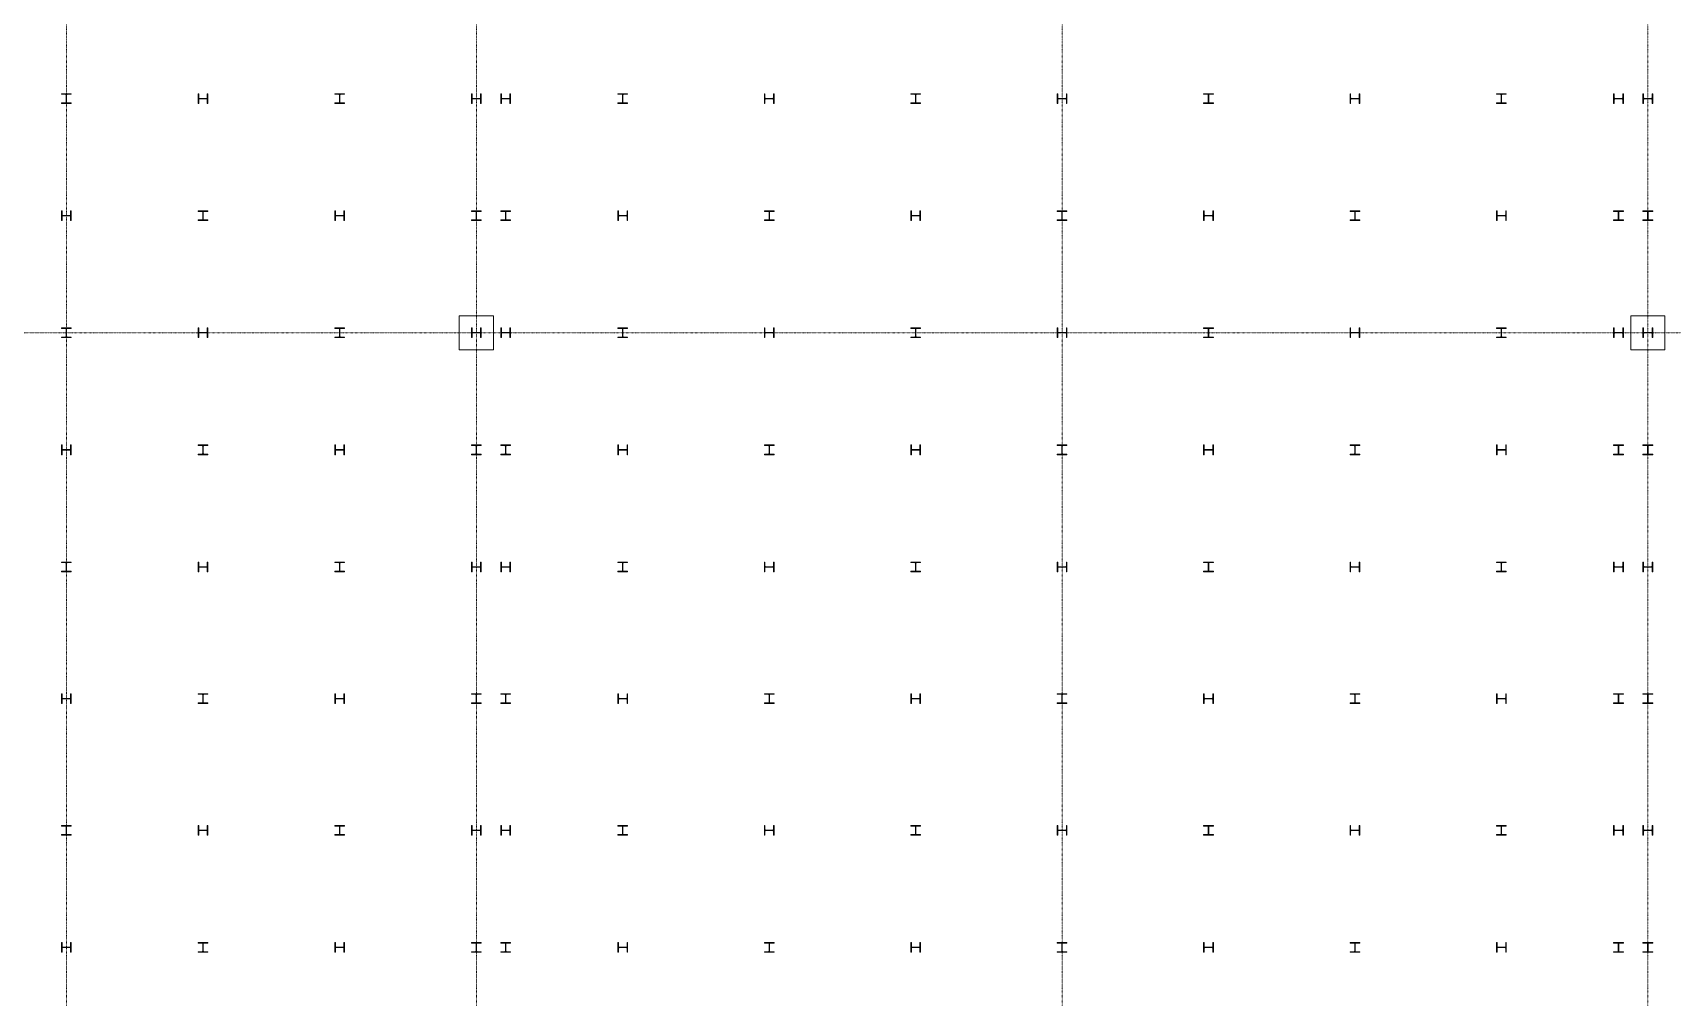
# Model space of a CAD drawing. Extents: x -32000 to 362567, y -29000 to 144214.
# Drawn here: x 118113 to 151700, y 31379 to 51150 of the extents above; entities that cross this region are included whole.
import ezdxf

# ---------------------------------------------------------------- set-up
doc = ezdxf.new("R2010")
doc.units = 0
doc.header["$LTSCALE"] = 10
doc.linetypes.add('H12PL25$0$JJP_三點線', pattern=[0.9, 0.3, -0.15, 0, -0.15, 0, -0.15, 0, -0.15])
doc.layers.add('H12PL25$0$S-COL', color=252, linetype='Continuous')
doc.layers.add('H12PL25$0$S-GRID', color=252, linetype='Continuous')

# ---------------------------------------------------------------- blocks, each defined once
blk = doc.blocks.new('H12PL25')
at = {"layer": 'H12PL25$0$S-COL', "lineweight": 0, "flags": 128}
for points in [[(118900, 49700), (118900, 49712), (118817, 49712, -0.41421356), (118804, 49725), (118804, 49875, -0.41421356), (118817, 49888), (118900, 49888), (118900, 49900), (118700, 49900), (118700, 49888), (118783, 49888, -0.41421356), (118796, 49875), (118796, 49725, -0.41421356), (118783, 49712), (118700, 49712), (118700, 49700)], [(121700, 49900), (121688, 49900), (121688, 49817, -0.41421356), (121675, 49804), (121525, 49804, -0.41421356), (121512, 49817), (121512, 49900), (121500, 49900), (121500, 49700), (121512, 49700), (121512, 49783, -0.41421356), (121525, 49796), (121675, 49796, -0.41421356), (121688, 49783), (121688, 49700), (121700, 49700)], [(124500, 49700), (124500, 49712), (124417, 49712, -0.41421356), (124404, 49725), (124404, 49875, -0.41421356), (124417, 49888), (124500, 49888), (124500, 49900), (124300, 49900), (124300, 49888), (124383, 49888, -0.41421356), (124396, 49875), (124396, 49725, -0.41421356), (124383, 49712), (124300, 49712), (124300, 49700)], [(127300, 49900), (127288, 49900), (127288, 49817, -0.41421356), (127275, 49804), (127125, 49804, -0.41421356), (127112, 49817), (127112, 49900), (127100, 49900), (127100, 49700), (127112, 49700), (127112, 49783, -0.41421356), (127125, 49796), (127275, 49796, -0.41421356), (127288, 49783), (127288, 49700), (127300, 49700)], [(127900, 49900), (127888, 49900), (127888, 49817, -0.41421356), (127875, 49804), (127725, 49804, -0.41421356), (127712, 49817), (127712, 49900), (127700, 49900), (127700, 49700), (127712, 49700), (127712, 49783, -0.41421356), (127725, 49796), (127875, 49796, -0.41421356), (127888, 49783), (127888, 49700), (127900, 49700)], [(130300, 49700), (130300, 49712), (130217, 49712, -0.41421356), (130204, 49725), (130204, 49875, -0.41421356), (130217, 49888), (130300, 49888), (130300, 49900), (130100, 49900), (130100, 49888), (130183, 49888, -0.41421356), (130196, 49875), (130196, 49725, -0.41421356), (130183, 49712), (130100, 49712), (130100, 49700)], [(133300, 49900), (133288, 49900), (133288, 49817, -0.41421356), (133275, 49804), (133125, 49804, -0.41421356), (133112, 49817), (133112, 49900), (133100, 49900), (133100, 49700), (133112, 49700), (133112, 49783, -0.41421356), (133125, 49796), (133275, 49796, -0.41421356), (133288, 49783), (133288, 49700), (133300, 49700)], [(136300, 49700), (136300, 49712), (136217, 49712, -0.41421356), (136204, 49725), (136204, 49875, -0.41421356), (136217, 49888), (136300, 49888), (136300, 49900), (136100, 49900), (136100, 49888), (136183, 49888, -0.41421356), (136196, 49875), (136196, 49725, -0.41421356), (136183, 49712), (136100, 49712), (136100, 49700)], [(139300, 49900), (139288, 49900), (139288, 49817, -0.41421356), (139275, 49804), (139125, 49804, -0.41421356), (139112, 49817), (139112, 49900), (139100, 49900), (139100, 49700), (139112, 49700), (139112, 49783, -0.41421356), (139125, 49796), (139275, 49796, -0.41421356), (139288, 49783), (139288, 49700), (139300, 49700)], [(142100, 49700), (142100, 49712), (142183, 49712, 0.41421356), (142196, 49725), (142196, 49875, 0.41421356), (142183, 49888), (142100, 49888), (142100, 49900), (142300, 49900), (142300, 49888), (142217, 49888, 0.41421356), (142204, 49875), (142204, 49725, 0.41421356), (142217, 49712), (142300, 49712), (142300, 49700)], [(145100, 49900), (145112, 49900), (145112, 49817, 0.41421356), (145125, 49804), (145275, 49804, 0.41421356), (145288, 49817), (145288, 49900), (145300, 49900), (145300, 49700), (145288, 49700), (145288, 49783, 0.41421356), (145275, 49796), (145125, 49796, 0.41421356), (145112, 49783), (145112, 49700), (145100, 49700)], [(148100, 49700), (148100, 49712), (148183, 49712, 0.41421356), (148196, 49725), (148196, 49875, 0.41421356), (148183, 49888), (148100, 49888), (148100, 49900), (148300, 49900), (148300, 49888), (148217, 49888, 0.41421356), (148204, 49875), (148204, 49725, 0.41421356), (148217, 49712), (148300, 49712), (148300, 49700)], [(150500, 49900), (150512, 49900), (150512, 49817, 0.41421356), (150525, 49804), (150675, 49804, 0.41421356), (150688, 49817), (150688, 49900), (150700, 49900), (150700, 49700), (150688, 49700), (150688, 49783, 0.41421356), (150675, 49796), (150525, 49796, 0.41421356), (150512, 49783), (150512, 49700), (150500, 49700)], [(151100, 49900), (151112, 49900), (151112, 49817, 0.41421356), (151125, 49804), (151275, 49804, 0.41421356), (151288, 49817), (151288, 49900), (151300, 49900), (151300, 49700), (151288, 49700), (151288, 49783, 0.41421356), (151275, 49796), (151125, 49796, 0.41421356), (151112, 49783), (151112, 49700), (151100, 49700)], [(118900, 47500), (118888, 47500), (118888, 47417, -0.41421356), (118875, 47404), (118725, 47404, -0.41421356), (118712, 47417), (118712, 47500), (118700, 47500), (118700, 47300), (118712, 47300), (118712, 47383, -0.41421356), (118725, 47396), (118875, 47396, -0.41421356), (118888, 47383), (118888, 47300), (118900, 47300)], [(121700, 47300), (121700, 47312), (121617, 47312, -0.41421356), (121604, 47325), (121604, 47475, -0.41421356), (121617, 47488), (121700, 47488), (121700, 47500), (121500, 47500), (121500, 47488), (121583, 47488, -0.41421356), (121596, 47475), (121596, 47325, -0.41421356), (121583, 47312), (121500, 47312), (121500, 47300)], [(124500, 47500), (124488, 47500), (124488, 47417, -0.41421356), (124475, 47404), (124325, 47404, -0.41421356), (124312, 47417), (124312, 47500), (124300, 47500), (124300, 47300), (124312, 47300), (124312, 47383, -0.41421356), (124325, 47396), (124475, 47396, -0.41421356), (124488, 47383), (124488, 47300), (124500, 47300)], [(127300, 47300), (127300, 47312), (127217, 47312, -0.41421356), (127204, 47325), (127204, 47475, -0.41421356), (127217, 47488), (127300, 47488), (127300, 47500), (127100, 47500), (127100, 47488), (127183, 47488, -0.41421356), (127196, 47475), (127196, 47325, -0.41421356), (127183, 47312), (127100, 47312), (127100, 47300)], [(127900, 47300), (127900, 47312), (127817, 47312, -0.41421356), (127804, 47325), (127804, 47475, -0.41421356), (127817, 47488), (127900, 47488), (127900, 47500), (127700, 47500), (127700, 47488), (127783, 47488, -0.41421356), (127796, 47475), (127796, 47325, -0.41421356), (127783, 47312), (127700, 47312), (127700, 47300)], [(130300, 47500), (130288, 47500), (130288, 47417, -0.41421356), (130275, 47404), (130125, 47404, -0.41421356), (130112, 47417), (130112, 47500), (130100, 47500), (130100, 47300), (130112, 47300), (130112, 47383, -0.41421356), (130125, 47396), (130275, 47396, -0.41421356), (130288, 47383), (130288, 47300), (130300, 47300)], [(133300, 47300), (133300, 47312), (133217, 47312, -0.41421356), (133204, 47325), (133204, 47475, -0.41421356), (133217, 47488), (133300, 47488), (133300, 47500), (133100, 47500), (133100, 47488), (133183, 47488, -0.41421356), (133196, 47475), (133196, 47325, -0.41421356), (133183, 47312), (133100, 47312), (133100, 47300)], [(136300, 47500), (136288, 47500), (136288, 47417, -0.41421356), (136275, 47404), (136125, 47404, -0.41421356), (136112, 47417), (136112, 47500), (136100, 47500), (136100, 47300), (136112, 47300), (136112, 47383, -0.41421356), (136125, 47396), (136275, 47396, -0.41421356), (136288, 47383), (136288, 47300), (136300, 47300)], [(139300, 47300), (139300, 47312), (139217, 47312, -0.41421356), (139204, 47325), (139204, 47475, -0.41421356), (139217, 47488), (139300, 47488), (139300, 47500), (139100, 47500), (139100, 47488), (139183, 47488, -0.41421356), (139196, 47475), (139196, 47325, -0.41421356), (139183, 47312), (139100, 47312), (139100, 47300)], [(142100, 47500), (142112, 47500), (142112, 47417, 0.41421356), (142125, 47404), (142275, 47404, 0.41421356), (142288, 47417), (142288, 47500), (142300, 47500), (142300, 47300), (142288, 47300), (142288, 47383, 0.41421356), (142275, 47396), (142125, 47396, 0.41421356), (142112, 47383), (142112, 47300), (142100, 47300)], [(145100, 47300), (145100, 47312), (145183, 47312, 0.41421356), (145196, 47325), (145196, 47475, 0.41421356), (145183, 47488), (145100, 47488), (145100, 47500), (145300, 47500), (145300, 47488), (145217, 47488, 0.41421356), (145204, 47475), (145204, 47325, 0.41421356), (145217, 47312), (145300, 47312), (145300, 47300)], [(148100, 47500), (148112, 47500), (148112, 47417, 0.41421356), (148125, 47404), (148275, 47404, 0.41421356), (148288, 47417), (148288, 47500), (148300, 47500), (148300, 47300), (148288, 47300), (148288, 47383, 0.41421356), (148275, 47396), (148125, 47396, 0.41421356), (148112, 47383), (148112, 47300), (148100, 47300)], [(150500, 47300), (150500, 47312), (150583, 47312, 0.41421356), (150596, 47325), (150596, 47475, 0.41421356), (150583, 47488), (150500, 47488), (150500, 47500), (150700, 47500), (150700, 47488), (150617, 47488, 0.41421356), (150604, 47475), (150604, 47325, 0.41421356), (150617, 47312), (150700, 47312), (150700, 47300)], [(151100, 47300), (151100, 47312), (151183, 47312, 0.41421356), (151196, 47325), (151196, 47475, 0.41421356), (151183, 47488), (151100, 47488), (151100, 47500), (151300, 47500), (151300, 47488), (151217, 47488, 0.41421356), (151204, 47475), (151204, 47325, 0.41421356), (151217, 47312), (151300, 47312), (151300, 47300)], [(118900, 44900), (118900, 44912), (118817, 44912, -0.41421356), (118804, 44925), (118804, 45075, -0.41421356), (118817, 45088), (118900, 45088), (118900, 45100), (118700, 45100), (118700, 45088), (118783, 45088, -0.41421356), (118796, 45075), (118796, 44925, -0.41421356), (118783, 44912), (118700, 44912), (118700, 44900)], [(121700, 45100), (121688, 45100), (121688, 45017, -0.41421356), (121675, 45004), (121525, 45004, -0.41421356), (121512, 45017), (121512, 45100), (121500, 45100), (121500, 44900), (121512, 44900), (121512, 44983, -0.41421356), (121525, 44996), (121675, 44996, -0.41421356), (121688, 44983), (121688, 44900), (121700, 44900)], [(124500, 44900), (124500, 44912), (124417, 44912, -0.41421356), (124404, 44925), (124404, 45075, -0.41421356), (124417, 45088), (124500, 45088), (124500, 45100), (124300, 45100), (124300, 45088), (124383, 45088, -0.41421356), (124396, 45075), (124396, 44925, -0.41421356), (124383, 44912), (124300, 44912), (124300, 44900)], [(127300, 45100), (127288, 45100), (127288, 45017, -0.41421356), (127275, 45004), (127125, 45004, -0.41421356), (127112, 45017), (127112, 45100), (127100, 45100), (127100, 44900), (127112, 44900), (127112, 44983, -0.41421356), (127125, 44996), (127275, 44996, -0.41421356), (127288, 44983), (127288, 44900), (127300, 44900)], [(127900, 45100), (127888, 45100), (127888, 45017, -0.41421356), (127875, 45004), (127725, 45004, -0.41421356), (127712, 45017), (127712, 45100), (127700, 45100), (127700, 44900), (127712, 44900), (127712, 44983, -0.41421356), (127725, 44996), (127875, 44996, -0.41421356), (127888, 44983), (127888, 44900), (127900, 44900)], [(130300, 44900), (130300, 44912), (130217, 44912, -0.41421356), (130204, 44925), (130204, 45075, -0.41421356), (130217, 45088), (130300, 45088), (130300, 45100), (130100, 45100), (130100, 45088), (130183, 45088, -0.41421356), (130196, 45075), (130196, 44925, -0.41421356), (130183, 44912), (130100, 44912), (130100, 44900)], [(133300, 45100), (133288, 45100), (133288, 45017, -0.41421356), (133275, 45004), (133125, 45004, -0.41421356), (133112, 45017), (133112, 45100), (133100, 45100), (133100, 44900), (133112, 44900), (133112, 44983, -0.41421356), (133125, 44996), (133275, 44996, -0.41421356), (133288, 44983), (133288, 44900), (133300, 44900)], [(136300, 44900), (136300, 44912), (136217, 44912, -0.41421356), (136204, 44925), (136204, 45075, -0.41421356), (136217, 45088), (136300, 45088), (136300, 45100), (136100, 45100), (136100, 45088), (136183, 45088, -0.41421356), (136196, 45075), (136196, 44925, -0.41421356), (136183, 44912), (136100, 44912), (136100, 44900)], [(139300, 45100), (139288, 45100), (139288, 45017, -0.41421356), (139275, 45004), (139125, 45004, -0.41421356), (139112, 45017), (139112, 45100), (139100, 45100), (139100, 44900), (139112, 44900), (139112, 44983, -0.41421356), (139125, 44996), (139275, 44996, -0.41421356), (139288, 44983), (139288, 44900), (139300, 44900)], [(142100, 44900), (142100, 44912), (142183, 44912, 0.41421356), (142196, 44925), (142196, 45075, 0.41421356), (142183, 45088), (142100, 45088), (142100, 45100), (142300, 45100), (142300, 45088), (142217, 45088, 0.41421356), (142204, 45075), (142204, 44925, 0.41421356), (142217, 44912), (142300, 44912), (142300, 44900)], [(145100, 45100), (145112, 45100), (145112, 45017, 0.41421356), (145125, 45004), (145275, 45004, 0.41421356), (145288, 45017), (145288, 45100), (145300, 45100), (145300, 44900), (145288, 44900), (145288, 44983, 0.41421356), (145275, 44996), (145125, 44996, 0.41421356), (145112, 44983), (145112, 44900), (145100, 44900)], [(148100, 44900), (148100, 44912), (148183, 44912, 0.41421356), (148196, 44925), (148196, 45075, 0.41421356), (148183, 45088), (148100, 45088), (148100, 45100), (148300, 45100), (148300, 45088), (148217, 45088, 0.41421356), (148204, 45075), (148204, 44925, 0.41421356), (148217, 44912), (148300, 44912), (148300, 44900)], [(150500, 45100), (150512, 45100), (150512, 45017, 0.41421356), (150525, 45004), (150675, 45004, 0.41421356), (150688, 45017), (150688, 45100), (150700, 45100), (150700, 44900), (150688, 44900), (150688, 44983, 0.41421356), (150675, 44996), (150525, 44996, 0.41421356), (150512, 44983), (150512, 44900), (150500, 44900)], [(151100, 45100), (151112, 45100), (151112, 45017, 0.41421356), (151125, 45004), (151275, 45004, 0.41421356), (151288, 45017), (151288, 45100), (151300, 45100), (151300, 44900), (151288, 44900), (151288, 44983, 0.41421356), (151275, 44996), (151125, 44996, 0.41421356), (151112, 44983), (151112, 44900), (151100, 44900)], [(118900, 42700), (118888, 42700), (118888, 42617, -0.41421356), (118875, 42604), (118725, 42604, -0.41421356), (118712, 42617), (118712, 42700), (118700, 42700), (118700, 42500), (118712, 42500), (118712, 42583, -0.41421356), (118725, 42596), (118875, 42596, -0.41421356), (118888, 42583), (118888, 42500), (118900, 42500)], [(121700, 42500), (121700, 42512), (121617, 42512, -0.41421356), (121604, 42525), (121604, 42675, -0.41421356), (121617, 42688), (121700, 42688), (121700, 42700), (121500, 42700), (121500, 42688), (121583, 42688, -0.41421356), (121596, 42675), (121596, 42525, -0.41421356), (121583, 42512), (121500, 42512), (121500, 42500)], [(124500, 42700), (124488, 42700), (124488, 42617, -0.41421356), (124475, 42604), (124325, 42604, -0.41421356), (124312, 42617), (124312, 42700), (124300, 42700), (124300, 42500), (124312, 42500), (124312, 42583, -0.41421356), (124325, 42596), (124475, 42596, -0.41421356), (124488, 42583), (124488, 42500), (124500, 42500)], [(127300, 42500), (127300, 42512), (127217, 42512, -0.41421356), (127204, 42525), (127204, 42675, -0.41421356), (127217, 42688), (127300, 42688), (127300, 42700), (127100, 42700), (127100, 42688), (127183, 42688, -0.41421356), (127196, 42675), (127196, 42525, -0.41421356), (127183, 42512), (127100, 42512), (127100, 42500)], [(127900, 42500), (127900, 42512), (127817, 42512, -0.41421356), (127804, 42525), (127804, 42675, -0.41421356), (127817, 42688), (127900, 42688), (127900, 42700), (127700, 42700), (127700, 42688), (127783, 42688, -0.41421356), (127796, 42675), (127796, 42525, -0.41421356), (127783, 42512), (127700, 42512), (127700, 42500)], [(130300, 42700), (130288, 42700), (130288, 42617, -0.41421356), (130275, 42604), (130125, 42604, -0.41421356), (130112, 42617), (130112, 42700), (130100, 42700), (130100, 42500), (130112, 42500), (130112, 42583, -0.41421356), (130125, 42596), (130275, 42596, -0.41421356), (130288, 42583), (130288, 42500), (130300, 42500)], [(133300, 42500), (133300, 42512), (133217, 42512, -0.41421356), (133204, 42525), (133204, 42675, -0.41421356), (133217, 42688), (133300, 42688), (133300, 42700), (133100, 42700), (133100, 42688), (133183, 42688, -0.41421356), (133196, 42675), (133196, 42525, -0.41421356), (133183, 42512), (133100, 42512), (133100, 42500)], [(136300, 42700), (136288, 42700), (136288, 42617, -0.41421356), (136275, 42604), (136125, 42604, -0.41421356), (136112, 42617), (136112, 42700), (136100, 42700), (136100, 42500), (136112, 42500), (136112, 42583, -0.41421356), (136125, 42596), (136275, 42596, -0.41421356), (136288, 42583), (136288, 42500), (136300, 42500)], [(139300, 42500), (139300, 42512), (139217, 42512, -0.41421356), (139204, 42525), (139204, 42675, -0.41421356), (139217, 42688), (139300, 42688), (139300, 42700), (139100, 42700), (139100, 42688), (139183, 42688, -0.41421356), (139196, 42675), (139196, 42525, -0.41421356), (139183, 42512), (139100, 42512), (139100, 42500)], [(142100, 42700), (142112, 42700), (142112, 42617, 0.41421356), (142125, 42604), (142275, 42604, 0.41421356), (142288, 42617), (142288, 42700), (142300, 42700), (142300, 42500), (142288, 42500), (142288, 42583, 0.41421356), (142275, 42596), (142125, 42596, 0.41421356), (142112, 42583), (142112, 42500), (142100, 42500)], [(145100, 42500), (145100, 42512), (145183, 42512, 0.41421356), (145196, 42525), (145196, 42675, 0.41421356), (145183, 42688), (145100, 42688), (145100, 42700), (145300, 42700), (145300, 42688), (145217, 42688, 0.41421356), (145204, 42675), (145204, 42525, 0.41421356), (145217, 42512), (145300, 42512), (145300, 42500)], [(148100, 42700), (148112, 42700), (148112, 42617, 0.41421356), (148125, 42604), (148275, 42604, 0.41421356), (148288, 42617), (148288, 42700), (148300, 42700), (148300, 42500), (148288, 42500), (148288, 42583, 0.41421356), (148275, 42596), (148125, 42596, 0.41421356), (148112, 42583), (148112, 42500), (148100, 42500)], [(150500, 42500), (150500, 42512), (150583, 42512, 0.41421356), (150596, 42525), (150596, 42675, 0.41421356), (150583, 42688), (150500, 42688), (150500, 42700), (150700, 42700), (150700, 42688), (150617, 42688, 0.41421356), (150604, 42675), (150604, 42525, 0.41421356), (150617, 42512), (150700, 42512), (150700, 42500)], [(151100, 42500), (151100, 42512), (151183, 42512, 0.41421356), (151196, 42525), (151196, 42675, 0.41421356), (151183, 42688), (151100, 42688), (151100, 42700), (151300, 42700), (151300, 42688), (151217, 42688, 0.41421356), (151204, 42675), (151204, 42525, 0.41421356), (151217, 42512), (151300, 42512), (151300, 42500)], [(118900, 40100), (118900, 40112), (118817, 40112, -0.41421356), (118804, 40125), (118804, 40275, -0.41421356), (118817, 40288), (118900, 40288), (118900, 40300), (118700, 40300), (118700, 40288), (118783, 40288, -0.41421356), (118796, 40275), (118796, 40125, -0.41421356), (118783, 40112), (118700, 40112), (118700, 40100)], [(121700, 40300), (121688, 40300), (121688, 40217, -0.41421356), (121675, 40204), (121525, 40204, -0.41421356), (121512, 40217), (121512, 40300), (121500, 40300), (121500, 40100), (121512, 40100), (121512, 40183, -0.41421356), (121525, 40196), (121675, 40196, -0.41421356), (121688, 40183), (121688, 40100), (121700, 40100)], [(124500, 40100), (124500, 40112), (124417, 40112, -0.41421356), (124404, 40125), (124404, 40275, -0.41421356), (124417, 40288), (124500, 40288), (124500, 40300), (124300, 40300), (124300, 40288), (124383, 40288, -0.41421356), (124396, 40275), (124396, 40125, -0.41421356), (124383, 40112), (124300, 40112), (124300, 40100)], [(127300, 40300), (127288, 40300), (127288, 40217, -0.41421356), (127275, 40204), (127125, 40204, -0.41421356), (127112, 40217), (127112, 40300), (127100, 40300), (127100, 40100), (127112, 40100), (127112, 40183, -0.41421356), (127125, 40196), (127275, 40196, -0.41421356), (127288, 40183), (127288, 40100), (127300, 40100)], [(127900, 40300), (127888, 40300), (127888, 40217, -0.41421356), (127875, 40204), (127725, 40204, -0.41421356), (127712, 40217), (127712, 40300), (127700, 40300), (127700, 40100), (127712, 40100), (127712, 40183, -0.41421356), (127725, 40196), (127875, 40196, -0.41421356), (127888, 40183), (127888, 40100), (127900, 40100)], [(130300, 40100), (130300, 40112), (130217, 40112, -0.41421356), (130204, 40125), (130204, 40275, -0.41421356), (130217, 40288), (130300, 40288), (130300, 40300), (130100, 40300), (130100, 40288), (130183, 40288, -0.41421356), (130196, 40275), (130196, 40125, -0.41421356), (130183, 40112), (130100, 40112), (130100, 40100)], [(133300, 40300), (133288, 40300), (133288, 40217, -0.41421356), (133275, 40204), (133125, 40204, -0.41421356), (133112, 40217), (133112, 40300), (133100, 40300), (133100, 40100), (133112, 40100), (133112, 40183, -0.41421356), (133125, 40196), (133275, 40196, -0.41421356), (133288, 40183), (133288, 40100), (133300, 40100)], [(136300, 40100), (136300, 40112), (136217, 40112, -0.41421356), (136204, 40125), (136204, 40275, -0.41421356), (136217, 40288), (136300, 40288), (136300, 40300), (136100, 40300), (136100, 40288), (136183, 40288, -0.41421356), (136196, 40275), (136196, 40125, -0.41421356), (136183, 40112), (136100, 40112), (136100, 40100)], [(139300, 40300), (139288, 40300), (139288, 40217, -0.41421356), (139275, 40204), (139125, 40204, -0.41421356), (139112, 40217), (139112, 40300), (139100, 40300), (139100, 40100), (139112, 40100), (139112, 40183, -0.41421356), (139125, 40196), (139275, 40196, -0.41421356), (139288, 40183), (139288, 40100), (139300, 40100)], [(142100, 40100), (142100, 40112), (142183, 40112, 0.41421356), (142196, 40125), (142196, 40275, 0.41421356), (142183, 40288), (142100, 40288), (142100, 40300), (142300, 40300), (142300, 40288), (142217, 40288, 0.41421356), (142204, 40275), (142204, 40125, 0.41421356), (142217, 40112), (142300, 40112), (142300, 40100)], [(145100, 40300), (145112, 40300), (145112, 40217, 0.41421356), (145125, 40204), (145275, 40204, 0.41421356), (145288, 40217), (145288, 40300), (145300, 40300), (145300, 40100), (145288, 40100), (145288, 40183, 0.41421356), (145275, 40196), (145125, 40196, 0.41421356), (145112, 40183), (145112, 40100), (145100, 40100)], [(148100, 40100), (148100, 40112), (148183, 40112, 0.41421356), (148196, 40125), (148196, 40275, 0.41421356), (148183, 40288), (148100, 40288), (148100, 40300), (148300, 40300), (148300, 40288), (148217, 40288, 0.41421356), (148204, 40275), (148204, 40125, 0.41421356), (148217, 40112), (148300, 40112), (148300, 40100)], [(150500, 40300), (150512, 40300), (150512, 40217, 0.41421356), (150525, 40204), (150675, 40204, 0.41421356), (150688, 40217), (150688, 40300), (150700, 40300), (150700, 40100), (150688, 40100), (150688, 40183, 0.41421356), (150675, 40196), (150525, 40196, 0.41421356), (150512, 40183), (150512, 40100), (150500, 40100)], [(151100, 40300), (151112, 40300), (151112, 40217, 0.41421356), (151125, 40204), (151275, 40204, 0.41421356), (151288, 40217), (151288, 40300), (151300, 40300), (151300, 40100), (151288, 40100), (151288, 40183, 0.41421356), (151275, 40196), (151125, 40196, 0.41421356), (151112, 40183), (151112, 40100), (151100, 40100)], [(118900, 37600), (118888, 37600), (118888, 37517, -0.41421356), (118875, 37504), (118725, 37504, -0.41421356), (118712, 37517), (118712, 37600), (118700, 37600), (118700, 37400), (118712, 37400), (118712, 37483, -0.41421356), (118725, 37496), (118875, 37496, -0.41421356), (118888, 37483), (118888, 37400), (118900, 37400)], [(121700, 37400), (121700, 37412), (121617, 37412, -0.41421356), (121604, 37425), (121604, 37575, -0.41421356), (121617, 37588), (121700, 37588), (121700, 37600), (121500, 37600), (121500, 37588), (121583, 37588, -0.41421356), (121596, 37575), (121596, 37425, -0.41421356), (121583, 37412), (121500, 37412), (121500, 37400)], [(124500, 37600), (124488, 37600), (124488, 37517, -0.41421356), (124475, 37504), (124325, 37504, -0.41421356), (124312, 37517), (124312, 37600), (124300, 37600), (124300, 37400), (124312, 37400), (124312, 37483, -0.41421356), (124325, 37496), (124475, 37496, -0.41421356), (124488, 37483), (124488, 37400), (124500, 37400)], [(127300, 37400), (127300, 37412), (127217, 37412, -0.41421356), (127204, 37425), (127204, 37575, -0.41421356), (127217, 37588), (127300, 37588), (127300, 37600), (127100, 37600), (127100, 37588), (127183, 37588, -0.41421356), (127196, 37575), (127196, 37425, -0.41421356), (127183, 37412), (127100, 37412), (127100, 37400)], [(127900, 37400), (127900, 37412), (127817, 37412, -0.41421356), (127804, 37425), (127804, 37575, -0.41421356), (127817, 37588), (127900, 37588), (127900, 37600), (127700, 37600), (127700, 37588), (127783, 37588, -0.41421356), (127796, 37575), (127796, 37425, -0.41421356), (127783, 37412), (127700, 37412), (127700, 37400)], [(130300, 37600), (130288, 37600), (130288, 37517, -0.41421356), (130275, 37504), (130125, 37504, -0.41421356), (130112, 37517), (130112, 37600), (130100, 37600), (130100, 37400), (130112, 37400), (130112, 37483, -0.41421356), (130125, 37496), (130275, 37496, -0.41421356), (130288, 37483), (130288, 37400), (130300, 37400)], [(133300, 37400), (133300, 37412), (133217, 37412, -0.41421356), (133204, 37425), (133204, 37575, -0.41421356), (133217, 37588), (133300, 37588), (133300, 37600), (133100, 37600), (133100, 37588), (133183, 37588, -0.41421356), (133196, 37575), (133196, 37425, -0.41421356), (133183, 37412), (133100, 37412), (133100, 37400)], [(136300, 37600), (136288, 37600), (136288, 37517, -0.41421356), (136275, 37504), (136125, 37504, -0.41421356), (136112, 37517), (136112, 37600), (136100, 37600), (136100, 37400), (136112, 37400), (136112, 37483, -0.41421356), (136125, 37496), (136275, 37496, -0.41421356), (136288, 37483), (136288, 37400), (136300, 37400)], [(139300, 37400), (139300, 37412), (139217, 37412, -0.41421356), (139204, 37425), (139204, 37575, -0.41421356), (139217, 37588), (139300, 37588), (139300, 37600), (139100, 37600), (139100, 37588), (139183, 37588, -0.41421356), (139196, 37575), (139196, 37425, -0.41421356), (139183, 37412), (139100, 37412), (139100, 37400)], [(142100, 37600), (142112, 37600), (142112, 37517, 0.41421356), (142125, 37504), (142275, 37504, 0.41421356), (142288, 37517), (142288, 37600), (142300, 37600), (142300, 37400), (142288, 37400), (142288, 37483, 0.41421356), (142275, 37496), (142125, 37496, 0.41421356), (142112, 37483), (142112, 37400), (142100, 37400)], [(145100, 37400), (145100, 37412), (145183, 37412, 0.41421356), (145196, 37425), (145196, 37575, 0.41421356), (145183, 37588), (145100, 37588), (145100, 37600), (145300, 37600), (145300, 37588), (145217, 37588, 0.41421356), (145204, 37575), (145204, 37425, 0.41421356), (145217, 37412), (145300, 37412), (145300, 37400)], [(148100, 37600), (148112, 37600), (148112, 37517, 0.41421356), (148125, 37504), (148275, 37504, 0.41421356), (148288, 37517), (148288, 37600), (148300, 37600), (148300, 37400), (148288, 37400), (148288, 37483, 0.41421356), (148275, 37496), (148125, 37496, 0.41421356), (148112, 37483), (148112, 37400), (148100, 37400)], [(150500, 37400), (150500, 37412), (150583, 37412, 0.41421356), (150596, 37425), (150596, 37575, 0.41421356), (150583, 37588), (150500, 37588), (150500, 37600), (150700, 37600), (150700, 37588), (150617, 37588, 0.41421356), (150604, 37575), (150604, 37425, 0.41421356), (150617, 37412), (150700, 37412), (150700, 37400)], [(151100, 37400), (151100, 37412), (151183, 37412, 0.41421356), (151196, 37425), (151196, 37575, 0.41421356), (151183, 37588), (151100, 37588), (151100, 37600), (151300, 37600), (151300, 37588), (151217, 37588, 0.41421356), (151204, 37575), (151204, 37425, 0.41421356), (151217, 37412), (151300, 37412), (151300, 37400)], [(118900, 34700), (118900, 34712), (118817, 34712, -0.41421356), (118804, 34725), (118804, 34875, -0.41421356), (118817, 34888), (118900, 34888), (118900, 34900), (118700, 34900), (118700, 34888), (118783, 34888, -0.41421356), (118796, 34875), (118796, 34725, -0.41421356), (118783, 34712), (118700, 34712), (118700, 34700)], [(121700, 34900), (121688, 34900), (121688, 34817, -0.41421356), (121675, 34804), (121525, 34804, -0.41421356), (121512, 34817), (121512, 34900), (121500, 34900), (121500, 34700), (121512, 34700), (121512, 34783, -0.41421356), (121525, 34796), (121675, 34796, -0.41421356), (121688, 34783), (121688, 34700), (121700, 34700)], [(124500, 34700), (124500, 34712), (124417, 34712, -0.41421356), (124404, 34725), (124404, 34875, -0.41421356), (124417, 34888), (124500, 34888), (124500, 34900), (124300, 34900), (124300, 34888), (124383, 34888, -0.41421356), (124396, 34875), (124396, 34725, -0.41421356), (124383, 34712), (124300, 34712), (124300, 34700)], [(127300, 34900), (127288, 34900), (127288, 34817, -0.41421356), (127275, 34804), (127125, 34804, -0.41421356), (127112, 34817), (127112, 34900), (127100, 34900), (127100, 34700), (127112, 34700), (127112, 34783, -0.41421356), (127125, 34796), (127275, 34796, -0.41421356), (127288, 34783), (127288, 34700), (127300, 34700)], [(127900, 34900), (127888, 34900), (127888, 34817, -0.41421356), (127875, 34804), (127725, 34804, -0.41421356), (127712, 34817), (127712, 34900), (127700, 34900), (127700, 34700), (127712, 34700), (127712, 34783, -0.41421356), (127725, 34796), (127875, 34796, -0.41421356), (127888, 34783), (127888, 34700), (127900, 34700)], [(130300, 34700), (130300, 34712), (130217, 34712, -0.41421356), (130204, 34725), (130204, 34875, -0.41421356), (130217, 34888), (130300, 34888), (130300, 34900), (130100, 34900), (130100, 34888), (130183, 34888, -0.41421356), (130196, 34875), (130196, 34725, -0.41421356), (130183, 34712), (130100, 34712), (130100, 34700)], [(133300, 34900), (133288, 34900), (133288, 34817, -0.41421356), (133275, 34804), (133125, 34804, -0.41421356), (133112, 34817), (133112, 34900), (133100, 34900), (133100, 34700), (133112, 34700), (133112, 34783, -0.41421356), (133125, 34796), (133275, 34796, -0.41421356), (133288, 34783), (133288, 34700), (133300, 34700)], [(136300, 34700), (136300, 34712), (136217, 34712, -0.41421356), (136204, 34725), (136204, 34875, -0.41421356), (136217, 34888), (136300, 34888), (136300, 34900), (136100, 34900), (136100, 34888), (136183, 34888, -0.41421356), (136196, 34875), (136196, 34725, -0.41421356), (136183, 34712), (136100, 34712), (136100, 34700)], [(139300, 34900), (139288, 34900), (139288, 34817, -0.41421356), (139275, 34804), (139125, 34804, -0.41421356), (139112, 34817), (139112, 34900), (139100, 34900), (139100, 34700), (139112, 34700), (139112, 34783, -0.41421356), (139125, 34796), (139275, 34796, -0.41421356), (139288, 34783), (139288, 34700), (139300, 34700)], [(142100, 34700), (142100, 34712), (142183, 34712, 0.41421356), (142196, 34725), (142196, 34875, 0.41421356), (142183, 34888), (142100, 34888), (142100, 34900), (142300, 34900), (142300, 34888), (142217, 34888, 0.41421356), (142204, 34875), (142204, 34725, 0.41421356), (142217, 34712), (142300, 34712), (142300, 34700)], [(145100, 34900), (145112, 34900), (145112, 34817, 0.41421356), (145125, 34804), (145275, 34804, 0.41421356), (145288, 34817), (145288, 34900), (145300, 34900), (145300, 34700), (145288, 34700), (145288, 34783, 0.41421356), (145275, 34796), (145125, 34796, 0.41421356), (145112, 34783), (145112, 34700), (145100, 34700)], [(148100, 34700), (148100, 34712), (148183, 34712, 0.41421356), (148196, 34725), (148196, 34875, 0.41421356), (148183, 34888), (148100, 34888), (148100, 34900), (148300, 34900), (148300, 34888), (148217, 34888, 0.41421356), (148204, 34875), (148204, 34725, 0.41421356), (148217, 34712), (148300, 34712), (148300, 34700)], [(150500, 34900), (150512, 34900), (150512, 34817, 0.41421356), (150525, 34804), (150675, 34804, 0.41421356), (150688, 34817), (150688, 34900), (150700, 34900), (150700, 34700), (150688, 34700), (150688, 34783, 0.41421356), (150675, 34796), (150525, 34796, 0.41421356), (150512, 34783), (150512, 34700), (150500, 34700)], [(151100, 34900), (151112, 34900), (151112, 34817, 0.41421356), (151125, 34804), (151275, 34804, 0.41421356), (151288, 34817), (151288, 34900), (151300, 34900), (151300, 34700), (151288, 34700), (151288, 34783, 0.41421356), (151275, 34796), (151125, 34796, 0.41421356), (151112, 34783), (151112, 34700), (151100, 34700)], [(118900, 32500), (118888, 32500), (118888, 32417, -0.41421356), (118875, 32404), (118725, 32404, -0.41421356), (118712, 32417), (118712, 32500), (118700, 32500), (118700, 32300), (118712, 32300), (118712, 32383, -0.41421356), (118725, 32396), (118875, 32396, -0.41421356), (118888, 32383), (118888, 32300), (118900, 32300)], [(121700, 32300), (121700, 32312), (121617, 32312, -0.41421356), (121604, 32325), (121604, 32475, -0.41421356), (121617, 32488), (121700, 32488), (121700, 32500), (121500, 32500), (121500, 32488), (121583, 32488, -0.41421356), (121596, 32475), (121596, 32325, -0.41421356), (121583, 32312), (121500, 32312), (121500, 32300)], [(124500, 32500), (124488, 32500), (124488, 32417, -0.41421356), (124475, 32404), (124325, 32404, -0.41421356), (124312, 32417), (124312, 32500), (124300, 32500), (124300, 32300), (124312, 32300), (124312, 32383, -0.41421356), (124325, 32396), (124475, 32396, -0.41421356), (124488, 32383), (124488, 32300), (124500, 32300)], [(127300, 32300), (127300, 32312), (127217, 32312, -0.41421356), (127204, 32325), (127204, 32475, -0.41421356), (127217, 32488), (127300, 32488), (127300, 32500), (127100, 32500), (127100, 32488), (127183, 32488, -0.41421356), (127196, 32475), (127196, 32325, -0.41421356), (127183, 32312), (127100, 32312), (127100, 32300)], [(127900, 32300), (127900, 32312), (127817, 32312, -0.41421356), (127804, 32325), (127804, 32475, -0.41421356), (127817, 32488), (127900, 32488), (127900, 32500), (127700, 32500), (127700, 32488), (127783, 32488, -0.41421356), (127796, 32475), (127796, 32325, -0.41421356), (127783, 32312), (127700, 32312), (127700, 32300)], [(130300, 32500), (130288, 32500), (130288, 32417, -0.41421356), (130275, 32404), (130125, 32404, -0.41421356), (130112, 32417), (130112, 32500), (130100, 32500), (130100, 32300), (130112, 32300), (130112, 32383, -0.41421356), (130125, 32396), (130275, 32396, -0.41421356), (130288, 32383), (130288, 32300), (130300, 32300)], [(133300, 32300), (133300, 32312), (133217, 32312, -0.41421356), (133204, 32325), (133204, 32475, -0.41421356), (133217, 32488), (133300, 32488), (133300, 32500), (133100, 32500), (133100, 32488), (133183, 32488, -0.41421356), (133196, 32475), (133196, 32325, -0.41421356), (133183, 32312), (133100, 32312), (133100, 32300)], [(136300, 32500), (136288, 32500), (136288, 32417, -0.41421356), (136275, 32404), (136125, 32404, -0.41421356), (136112, 32417), (136112, 32500), (136100, 32500), (136100, 32300), (136112, 32300), (136112, 32383, -0.41421356), (136125, 32396), (136275, 32396, -0.41421356), (136288, 32383), (136288, 32300), (136300, 32300)], [(139300, 32300), (139300, 32312), (139217, 32312, -0.41421356), (139204, 32325), (139204, 32475, -0.41421356), (139217, 32488), (139300, 32488), (139300, 32500), (139100, 32500), (139100, 32488), (139183, 32488, -0.41421356), (139196, 32475), (139196, 32325, -0.41421356), (139183, 32312), (139100, 32312), (139100, 32300)], [(142100, 32500), (142112, 32500), (142112, 32417, 0.41421356), (142125, 32404), (142275, 32404, 0.41421356), (142288, 32417), (142288, 32500), (142300, 32500), (142300, 32300), (142288, 32300), (142288, 32383, 0.41421356), (142275, 32396), (142125, 32396, 0.41421356), (142112, 32383), (142112, 32300), (142100, 32300)], [(145100, 32300), (145100, 32312), (145183, 32312, 0.41421356), (145196, 32325), (145196, 32475, 0.41421356), (145183, 32488), (145100, 32488), (145100, 32500), (145300, 32500), (145300, 32488), (145217, 32488, 0.41421356), (145204, 32475), (145204, 32325, 0.41421356), (145217, 32312), (145300, 32312), (145300, 32300)], [(148100, 32500), (148112, 32500), (148112, 32417, 0.41421356), (148125, 32404), (148275, 32404, 0.41421356), (148288, 32417), (148288, 32500), (148300, 32500), (148300, 32300), (148288, 32300), (148288, 32383, 0.41421356), (148275, 32396), (148125, 32396, 0.41421356), (148112, 32383), (148112, 32300), (148100, 32300)], [(150500, 32300), (150500, 32312), (150583, 32312, 0.41421356), (150596, 32325), (150596, 32475, 0.41421356), (150583, 32488), (150500, 32488), (150500, 32500), (150700, 32500), (150700, 32488), (150617, 32488, 0.41421356), (150604, 32475), (150604, 32325, 0.41421356), (150617, 32312), (150700, 32312), (150700, 32300)], [(151100, 32300), (151100, 32312), (151183, 32312, 0.41421356), (151196, 32325), (151196, 32475, 0.41421356), (151183, 32488), (151100, 32488), (151100, 32500), (151300, 32500), (151300, 32488), (151217, 32488, 0.41421356), (151204, 32475), (151204, 32325, 0.41421356), (151217, 32312), (151300, 32312), (151300, 32300)]]:
    blk.add_lwpolyline(points, format="xyb", close=True, dxfattribs=at)
for points in [[(126850, 44650), (127550, 44650), (127550, 45350), (126850, 45350)], [(150850, 44650), (151550, 44650), (151550, 45350), (150850, 45350)]]:
    blk.add_lwpolyline(points, close=True, dxfattribs=at)
at = {"layer": 'H12PL25$0$S-GRID', "linetype": 'H12PL25$0$JJP_三點線', "lineweight": 0}
for p, q in [((118800, 128250), (118800, -28000)), ((127200, 128250), (127200, -28000)), ((139200, 128250), (139200, -28000)), ((151200, 128250), (151200, -28000)), ((-29000, 45000), (289600, 45000))]:
    blk.add_line(p, q, dxfattribs=at)

msp = doc.modelspace()

# ---------------------------------------------------------------- block references
msp.add_blockref('H12PL25', (0, 0))

doc.saveas('drawing.dxf')
